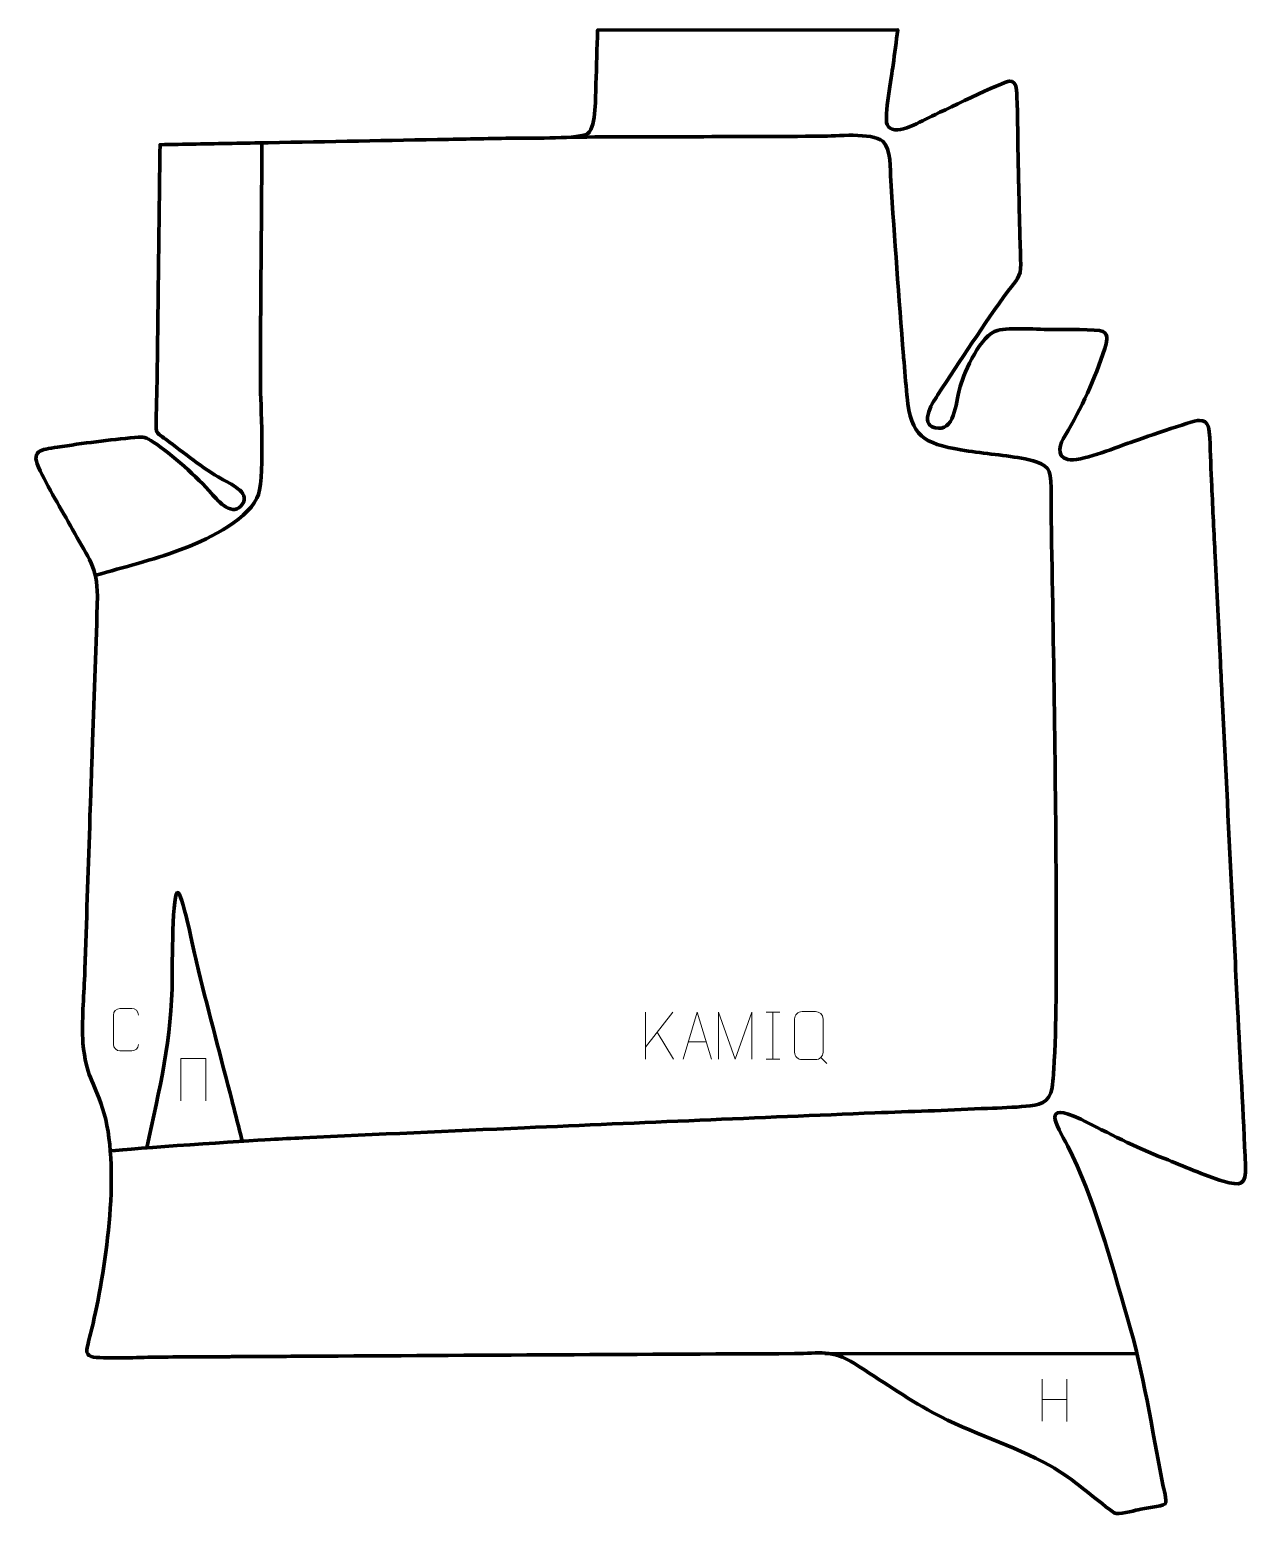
# Model space of a CAD drawing. Header units: millimetres. Extents: x 1030 to 1673, y 93 to 879.
import ezdxf

# ---------------------------------------------------------------- set-up
doc = ezdxf.new("R2010")
doc.units = ezdxf.units.MM
doc.header["$MEASUREMENT"] = 0
doc.layers.add('layer 2', color=7, linetype='Continuous')
doc.layers.add('layer 3', color=7, linetype='Continuous')

msp = doc.modelspace()

# ---------------------------------------------------------------- linework, layer by layer
at = {"layer": 'layer 2', "color": 142, "lineweight": 158}
for points, knots in [([(1152.5462, 818.8115), (1152.4275, 775.5177), (1151.7356, 732.1195), (1151.827, 688.8522), (1151.827, 688.8522), (1152.0244, 677.409), (1154.2852, 639.1005), (1149.9744, 630.8276), (1149.9744, 630.8276), (1143.2317, 617.8879), (1122.2889, 608.3524), (1109.1105, 603.423), (1109.1105, 603.423), (1094.474, 597.9923), (1079.695, 594.371), (1064.7475, 590.0932)], [0, 0, 0, 0, 0.2, 0.2, 0.2, 0.2, 0.4, 0.4, 0.4, 0.4, 0.6, 0.6, 0.6, 0.6, 1, 1, 1, 1]), ([(1316.1843, 821.8638), (1360.1946, 822.0088), (1404.2051, 822.0881), (1448.2151, 822.2995), (1448.2151, 822.2995), (1456.1469, 822.3378), (1474.9286, 824.4482), (1480.9616, 819.6312), (1480.9616, 819.6312), (1485.4252, 815.5073), (1484.7612, 804.7799), (1485.1534, 798.8377), (1485.1534, 798.8377), (1487.1927, 767.9389), (1489.347, 737.0196), (1491.8532, 706.1554), (1491.8532, 706.1554), (1491.8532, 706.1554), (1491.9301, 705.2107), (1491.9301, 705.2107), (1491.9301, 705.2107), (1492.4728, 698.5784), (1493.0426, 691.9485), (1493.6559, 685.3224), (1493.6559, 685.3224), (1493.6559, 685.3224), (1493.7434, 684.3774), (1493.7434, 684.3774), (1493.7434, 684.3774), (1495.6843, 663.4871), (1502.6292, 659.8495), (1522.1672, 656.3639), (1522.1672, 656.3639), (1532.776, 654.5485), (1543.8645, 653.7936), (1554.31, 651.9598), (1554.31, 651.9598), (1558.9342, 651.148), (1566.9211, 649.6811), (1568.9762, 644.8535), (1568.9762, 644.8535), (1570.3605, 640.388), (1569.8775, 625.1599), (1569.9524, 619.5759), (1569.9524, 619.5759), (1571.217, 551.4552), (1572.3853, 483.3367), (1572.6149, 415.2032), (1572.6149, 415.2032), (1572.6282, 411.0643), (1572.6406, 406.9254), (1572.6525, 402.7865), (1572.6525, 402.7865), (1572.7231, 378.0509), (1572.821, 353.2666), (1571.3397, 328.567), (1571.3397, 328.567), (1571.1296, 325.2397), (1570.8027, 319.4042), (1569.8379, 316.2656), (1569.8379, 316.2656), (1567.5317, 309.5472), (1560.29, 309.4947), (1554.2928, 308.9516), (1554.2928, 308.9516), (1547.4412, 308.3311), (1540.5601, 308.2181), (1533.6917, 307.9141), (1533.6917, 307.9141), (1533.6917, 307.9141), (1532.867, 307.8776), (1532.867, 307.8776), (1532.867, 307.8776), (1514.1899, 306.866), (1495.481, 306.4129), (1476.7921, 305.6446), (1476.7921, 305.6446), (1415.011, 303.0837), (1353.2318, 300.4783), (1291.4577, 297.7518), (1291.4577, 297.7518), (1252.3856, 296.0239), (1213.3136, 294.3017), (1174.2482, 292.4265), (1174.2482, 292.4265), (1168.5109, 292.1507), (1162.7763, 291.8512), (1157.0415, 291.5246), (1157.0415, 291.5246), (1144.8023, 290.8183), (1084.3501, 286.8848), (1072.4125, 285.4928)], [0, 0, 0, 0, 0.04166667, 0.04166667, 0.04166667, 0.04166667, 0.08333333, 0.08333333, 0.08333333, 0.08333333, 0.125, 0.125, 0.125, 0.125, 0.16666667, 0.16666667, 0.16666667, 0.16666667, 0.20833333, 0.20833333, 0.20833333, 0.20833333, 0.25, 0.25, 0.25, 0.25, 0.29166667, 0.29166667, 0.29166667, 0.29166667, 0.33333333, 0.33333333, 0.33333333, 0.33333333, 0.375, 0.375, 0.375, 0.375, 0.41666667, 0.41666667, 0.41666667, 0.41666667, 0.45833333, 0.45833333, 0.45833333, 0.45833333, 0.5, 0.5, 0.5, 0.5, 0.54166667, 0.54166667, 0.54166667, 0.54166667, 0.58333333, 0.58333333, 0.58333333, 0.58333333, 0.625, 0.625, 0.625, 0.625, 0.66666667, 0.66666667, 0.66666667, 0.66666667, 0.70833333, 0.70833333, 0.70833333, 0.70833333, 0.75, 0.75, 0.75, 0.75, 0.79166667, 0.79166667, 0.79166667, 0.79166667, 0.83333333, 0.83333333, 0.83333333, 0.83333333, 0.875, 0.875, 0.875, 0.875, 0.91666667, 0.91666667, 0.91666667, 0.91666667, 1, 1, 1, 1]), ([(1091.7877, 287.1377), (1098.4245, 318.4678), (1105.0171, 344.6639), (1105.1693, 377.3009), (1105.1693, 377.3009), (1105.1849, 380.6656), (1105.0124, 425.6397), (1108.422, 422.0459), (1108.422, 422.0459), (1111.0051, 419.3233), (1117.2691, 388.0021), (1119.0211, 380.9338), (1119.0211, 380.9338), (1124.7478, 357.8308), (1130.8982, 334.8335), (1136.8209, 311.7801), (1136.8209, 311.7801), (1136.8209, 311.7801), (1137.0571, 310.8601), (1137.0571, 310.8601), (1137.0571, 310.8601), (1138.7185, 304.3845), (1140.3801, 297.9088), (1142.0416, 291.4332), (1142.0416, 291.4332), (1142.0416, 291.4332), (1142.279, 290.5081), (1142.279, 290.5081)], [0, 0, 0, 0, 0.125, 0.125, 0.125, 0.125, 0.25, 0.25, 0.25, 0.25, 0.375, 0.375, 0.375, 0.375, 0.5, 0.5, 0.5, 0.5, 0.625, 0.625, 0.625, 0.625, 0.75, 0.75, 0.75, 0.75, 1, 1, 1, 1])]:
    msp.add_open_spline(points, degree=3, knots=knots, dxfattribs=at)
at = {"layer": 'layer 2', "color": 142, "lineweight": 9}
for points, knots in [([(1087.3147, 341.8963), (1087.1896, 339.8154), (1085.6874, 338.4902), (1083.7638, 338.4805), (1083.7638, 338.4805), (1081.6753, 338.4809), (1079.5867, 338.4809), (1077.4985, 338.4805), (1077.4985, 338.4805), (1075.7744, 338.3861), (1074.0081, 340.074), (1074.0181, 341.8807), (1074.0181, 341.8807), (1074.0185, 347.0486), (1074.0185, 352.2162), (1074.0181, 357.3834), (1074.0181, 357.3834), (1074.0219, 359.2984), (1075.5863, 360.8382), (1077.5141, 360.8261), (1077.5141, 360.8261), (1079.5971, 360.8261), (1081.6804, 360.8261), (1083.7638, 360.8261), (1083.7638, 360.8261), (1085.5073, 360.8579), (1087.2909, 359.5221), (1087.3147, 357.3388)], [0, 0, 0, 0, 0.125, 0.125, 0.125, 0.125, 0.25, 0.25, 0.25, 0.25, 0.375, 0.375, 0.375, 0.375, 0.5, 0.5, 0.5, 0.5, 0.625, 0.625, 0.625, 0.625, 0.75, 0.75, 0.75, 0.75, 1, 1, 1, 1]), ([(1375.3301, 333.9989), (1375.3301, 333.9989), (1382.7008, 358.9514), (1382.7008, 358.9514), (1382.7008, 358.9514), (1382.7008, 358.9514), (1390.2705, 333.9989), (1390.2705, 333.9989)], [0, 0, 0, 0, 0.33333333, 0.33333333, 0.33333333, 0.33333333, 1, 1, 1, 1]), ([(1393.9573, 333.9967), (1393.9573, 333.9967), (1393.9573, 358.9536), (1393.9573, 358.9536), (1393.9573, 358.9536), (1393.9573, 358.9536), (1402.8821, 333.9967), (1402.8821, 333.9967), (1402.8821, 333.9967), (1402.8821, 333.9967), (1411.6416, 358.9531), (1411.6416, 358.9531), (1411.6416, 358.9531), (1411.6416, 358.9531), (1411.6416, 333.9967), (1411.6416, 333.9967)], [0, 0, 0, 0, 0.2, 0.2, 0.2, 0.2, 0.4, 0.4, 0.4, 0.4, 0.6, 0.6, 0.6, 0.6, 1, 1, 1, 1]), ([(1438.2148, 359.2284), (1440.5826, 359.2284), (1442.9505, 359.2284), (1445.3184, 359.2284), (1445.3184, 359.2284), (1447.3001, 359.2646), (1449.3273, 357.7462), (1449.3544, 355.2647), (1449.3544, 355.2647), (1449.3541, 349.4142), (1449.3541, 343.5636), (1449.3544, 337.7124), (1449.3544, 337.7124), (1449.2122, 335.3472), (1447.5048, 333.841), (1445.3184, 333.83), (1445.3184, 333.83), (1442.9445, 333.8305), (1440.5707, 333.8305), (1438.1973, 333.83), (1438.1973, 333.83), (1436.2375, 333.7228), (1434.2298, 335.6412), (1434.2413, 337.6948), (1434.2413, 337.6948), (1434.2416, 343.5686), (1434.2416, 349.4421), (1434.2413, 355.3153), (1434.2413, 355.3153), (1434.2456, 357.4919), (1436.0237, 359.2421), (1438.2148, 359.2284)], [0, 0, 0, 0, 0.11111111, 0.11111111, 0.11111111, 0.11111111, 0.22222222, 0.22222222, 0.22222222, 0.22222222, 0.33333333, 0.33333333, 0.33333333, 0.33333333, 0.44444444, 0.44444444, 0.44444444, 0.44444444, 0.55555556, 0.55555556, 0.55555556, 0.55555556, 0.66666667, 0.66666667, 0.66666667, 0.66666667, 0.77777778, 0.77777778, 0.77777778, 0.77777778, 1, 1, 1, 1]), ([(1109.7413, 312.0024), (1109.7413, 312.0024), (1109.7413, 334.3519), (1109.7413, 334.3519), (1109.7413, 334.3519), (1109.7413, 334.3519), (1122.8591, 334.3519), (1122.8591, 334.3519), (1122.8591, 334.3519), (1122.8591, 334.3519), (1122.8591, 312.0024), (1122.8591, 312.0024)], [0, 0, 0, 0, 0.25, 0.25, 0.25, 0.25, 0.5, 0.5, 0.5, 0.5, 1, 1, 1, 1])]:
    msp.add_open_spline(points, degree=3, knots=knots, dxfattribs=at)
for points in [[(1355.4506, 358.9514), (1355.4506, 358.9514), (1355.4506, 333.9988), (1355.4506, 333.9988)], [(1369.8262, 358.9514), (1369.8262, 358.9514), (1355.4506, 340.3124), (1355.4506, 340.3124)], [(1419.2148, 358.9515), (1419.2148, 358.9515), (1426.3827, 358.9515), (1426.3827, 358.9515)], [(1422.7987, 358.9515), (1422.7987, 358.9515), (1422.7987, 333.9989), (1422.7987, 333.9989)], [(1370.1515, 334.0945), (1370.1515, 334.0945), (1361.6814, 348.4076), (1361.6814, 348.4076)], [(1378.0526, 343.2479), (1378.0526, 343.2479), (1387.548, 343.2479), (1387.548, 343.2479)], [(1419.2148, 333.9989), (1419.2148, 333.9989), (1426.3827, 333.9989), (1426.3827, 333.9989)], [(1448.1446, 334.928), (1448.1446, 334.928), (1451.3546, 331.7212), (1451.3546, 331.7212)], [(1565.2146, 164.6882), (1565.2146, 164.6882), (1565.2146, 142.4964), (1565.2146, 142.4964)], [(1578.3298, 164.6882), (1578.3298, 164.6882), (1578.3298, 142.3388), (1578.3298, 142.3388)], [(1565.2321, 154.0463), (1565.2321, 154.0463), (1578.3298, 154.0463), (1578.3298, 154.0463)]]:
    msp.add_open_spline(points, degree=3, dxfattribs=at)
at = {"layer": 'layer 2', "color": 142, "lineweight": 158}
msp.add_open_spline([(1450.2762, 178.4029), (1450.2762, 178.4029), (1615.7252, 178.2431), (1615.7252, 178.2431)], degree=3, dxfattribs=at)
at = {"layer": 'layer 3', "color": 242, "lineweight": 158}
msp.add_open_spline([(1098.4315, 176.4583), (1110.7987, 176.5267), (1123.1661, 176.595), (1135.5333, 176.6634), (1135.5333, 176.6634), (1135.5333, 176.6634), (1136.4846, 176.6687), (1136.4846, 176.6687), (1136.4846, 176.6687), (1140.607, 176.6914), (1144.7294, 176.7142), (1148.8518, 176.737), (1148.8518, 176.737), (1155.194, 176.7721), (1161.5362, 176.8071), (1167.8784, 176.8422), (1167.8784, 176.8422), (1256.6596, 177.3327), (1345.4542, 177.9346), (1434.2346, 178.263), (1434.2346, 178.263), (1447.8069, 178.3129), (1453.7004, 180.6753), (1465.9999, 172.9808), (1465.9999, 172.9808), (1480.0423, 164.1959), (1492.8478, 154.9674), (1507.5397, 147.0033), (1507.5397, 147.0033), (1527.8389, 136.1355), (1549.3364, 129.969), (1569.2844, 119.081), (1569.2844, 119.081), (1582.6143, 111.3732), (1591.2644, 102.7855), (1603.3282, 94.0388), (1603.3282, 94.0388), (1605.32, 92.75), (1613.4983, 95.1092), (1615.909, 95.6637), (1615.909, 95.6637), (1619.3207, 96.4483), (1628.2305, 97.3604), (1630.2504, 98.7824), (1630.2504, 98.7824), (1631.3683, 100.139), (1629.3647, 107.2032), (1629.0131, 108.9464), (1629.0131, 108.9464), (1623.1548, 139.0839), (1618.8504, 167.8604), (1610.2142, 197.5466), (1610.2142, 197.5466), (1601.4253, 226.9195), (1592.6342, 260.9401), (1578.7821, 288.0881), (1578.7821, 288.0881), (1572.381, 299.8152), (1564.6124, 312.1175), (1585.582, 302.2592), (1585.582, 302.2592), (1600.5588, 294.747), (1614.1411, 287.6043), (1629.8523, 281.4562), (1629.8523, 281.4562), (1639.8847, 277.5884), (1650.71, 272.5628), (1660.8335, 269.5321), (1660.8335, 269.5321), (1670.3461, 266.7571), (1673.1374, 267.4329), (1672.7213, 277.4185), (1672.7213, 277.4185), (1671.5587, 305.3218), (1669.9177, 333.3546), (1668.5304, 361.2652), (1668.5304, 361.2652), (1667.6339, 379.3418), (1666.7375, 397.4185), (1665.8412, 415.4951), (1665.8412, 415.4951), (1664.0327, 451.9654), (1662.2242, 488.4358), (1660.4158, 524.9063), (1660.4158, 524.9063), (1660.1013, 531.2489), (1659.7867, 537.5916), (1659.4722, 543.9342), (1659.4722, 543.9342), (1658.5444, 562.6452), (1657.6166, 581.3561), (1656.6887, 600.0669), (1656.6887, 600.0669), (1656.0754, 612.4354), (1655.4622, 624.8039), (1654.8487, 637.1725), (1654.8487, 637.1725), (1654.43, 645.6135), (1654.2908, 654.3297), (1653.7835, 662.6809), (1653.7835, 662.6809), (1653.5249, 666.9398), (1653.6271, 672.0326), (1648.2692, 671.9596), (1648.2692, 671.9596), (1644.4151, 671.9071), (1616.5327, 661.8997), (1610.6015, 659.8519), (1610.6015, 659.8519), (1603.2604, 657.3283), (1585.1284, 649.8094), (1578.7733, 651.223), (1578.7733, 651.223), (1571.9411, 653.2804), (1574.7567, 659.7395), (1577.3223, 663.9902), (1577.3223, 663.9902), (1586.0462, 678.4441), (1593.1862, 693.9205), (1598.2614, 710.0414), (1598.2614, 710.0414), (1599.1561, 713.1658), (1600.7002, 717.2263), (1597.3579, 719.0728), (1597.3579, 719.0728), (1594.4352, 720.3134), (1575.7629, 719.9592), (1571.1901, 720.0087), (1571.1901, 720.0087), (1563.681, 720.1166), (1547.8837, 721.1797), (1541.6048, 719.6081), (1541.6048, 719.6081), (1532.6407, 717.3646), (1524.4351, 698.0564), (1521.7814, 689.8884), (1521.7814, 689.8884), (1519.7308, 683.4485), (1519.4823, 667.3014), (1510.4076, 667.8515), (1510.4076, 667.8515), (1499.4098, 668.5181), (1506.6963, 680.5428), (1509.871, 685.3177), (1509.871, 685.3177), (1522.1862, 703.8549), (1534.105, 722.6042), (1547.2648, 740.5682), (1547.2648, 740.5682), (1551.3722, 746.1156), (1554.0651, 747.5576), (1553.8593, 754.7056), (1553.8593, 754.7056), (1553.5028, 767.0907), (1553.1795, 779.4245), (1552.8984, 791.8121), (1552.8984, 791.8121), (1552.8256, 795.0006), (1552.7529, 798.1892), (1552.6801, 801.3778), (1552.6801, 801.3778), (1552.6073, 804.5663), (1552.5346, 807.7547), (1552.4618, 810.9433), (1552.4618, 810.9433), (1552.2271, 821.2233), (1552.3581, 831.9851), (1551.8766, 842.1595), (1551.8766, 842.1595), (1551.7176, 845.519), (1552.2211, 851.4041), (1547.8725, 851.4528), (1547.8725, 851.4528), (1545.2102, 851.4827), (1510.9385, 834.8464), (1505.4386, 832.2413), (1505.4386, 832.2413), (1500.69, 830.0021), (1486.0894, 821.2315), (1483.1838, 828.5232), (1483.1838, 828.5232), (1481.6184, 832.4515), (1485.5782, 854.3558), (1486.3571, 859.9623), (1486.3571, 859.9623), (1487.192, 866.1945), (1488.0269, 872.4267), (1488.8617, 878.659), (1488.8617, 878.659), (1488.8617, 878.659), (1330.1179, 878.4825), (1330.1179, 878.4825), (1330.1179, 878.4825), (1329.7907, 869.0097), (1329.5551, 859.5345), (1329.1921, 850.063), (1329.1921, 850.063), (1328.9496, 843.7344), (1329.4264, 827.9125), (1325.0055, 823.783), (1325.0055, 823.783), (1321.7954, 820.7846), (1294.452, 821.3931), (1288.5226, 821.3478), (1288.5226, 821.3478), (1276.1225, 821.1165), (1263.7224, 820.8852), (1251.3223, 820.6539), (1251.3223, 820.6539), (1219.5272, 820.0609), (1187.732, 819.4678), (1155.937, 818.8748), (1155.937, 818.8748), (1149.5779, 818.7561), (1143.2189, 818.6375), (1136.8598, 818.5189), (1136.8598, 818.5189), (1130.5009, 818.4003), (1124.1418, 818.2817), (1117.7828, 818.1631), (1117.7828, 818.1631), (1111.4237, 818.0444), (1105.0648, 817.9258), (1098.7057, 817.8073), (1098.7057, 817.8073), (1098.7057, 817.8073), (1098.6938, 816.857), (1098.6938, 816.857), (1098.6938, 816.857), (1098.6107, 810.205), (1098.5275, 803.553), (1098.4443, 796.901), (1098.4443, 796.901), (1098.2106, 778.212), (1097.977, 759.5231), (1097.7434, 740.8342), (1097.7434, 740.8342), (1097.6682, 734.8157), (1097.5929, 728.7973), (1097.5177, 722.7788), (1097.5177, 722.7788), (1097.3479, 710.144), (1097.228, 697.4612), (1096.9685, 684.8323), (1096.9685, 684.8323), (1096.8836, 680.6956), (1096.3527, 669.7388), (1096.8929, 666.2325), (1096.8929, 666.2325), (1097.0486, 665.2221), (1100.9975, 662.4906), (1101.9325, 661.8006), (1101.9325, 661.8006), (1111.1479, 654.9996), (1121.429, 646.559), (1131.2385, 641.0078), (1131.2385, 641.0078), (1135.5028, 638.6373), (1146.4493, 634.0667), (1142.3605, 627.7573), (1142.3605, 627.7573), (1137.4977, 620.2536), (1129.4784, 629.1551), (1126.001, 633.246), (1126.001, 633.246), (1118.7674, 641.6263), (1104.5502, 654.411), (1095.3426, 660.3457), (1095.3426, 660.3457), (1090.5937, 663.4066), (1090.6973, 663.3926), (1085.3741, 662.9338), (1085.3741, 662.9338), (1072.1237, 661.7917), (1057.713, 659.8095), (1044.5008, 657.8667), (1044.5008, 657.8667), (1035.3299, 656.4138), (1029.7893, 656.2163), (1035.248, 645.3127), (1035.248, 645.3127), (1040.7954, 634.2317), (1047.5966, 623.045), (1053.6276, 612.1336), (1053.6276, 612.1336), (1060.5386, 599.5667), (1065.6228, 594.0916), (1065.5806, 579.0099), (1065.5806, 579.0099), (1065.0009, 553.3705), (1063.8612, 527.6783), (1062.9967, 502.0401), (1062.9967, 502.0401), (1062.9967, 502.0401), (1062.9329, 500.1389), (1062.9329, 500.1389), (1062.9329, 500.1389), (1062.561, 489.0483), (1062.1893, 477.9577), (1061.8174, 466.8671), (1061.8174, 466.8671), (1060.9673, 441.5173), (1060.1173, 416.1674), (1059.2673, 390.8175), (1059.2673, 390.8175), (1059.1292, 386.6981), (1058.991, 382.5787), (1058.8529, 378.4593), (1058.8529, 378.4593), (1058.4251, 366.5477), (1057.2142, 354.4027), (1057.9107, 342.5009), (1057.9107, 342.5009), (1059.7746, 324.3002), (1063.2013, 323.6328), (1068.311, 307.9835), (1068.311, 307.9835), (1078.1365, 277.8916), (1070.2959, 225.0934), (1063.2657, 194.2376), (1063.2657, 194.2376), (1062.4271, 190.616), (1061.5391, 187.019), (1060.6148, 183.4186), (1060.6148, 183.4186), (1060.6148, 183.4186), (1060.2965, 182.1951), (1060.2965, 182.1951), (1060.2965, 182.1951), (1058.9066, 176.8693), (1061.8963, 176.3915), (1066.9209, 176.1551), (1066.9209, 176.1551), (1076.48, 175.7054), (1088.0898, 176.3188), (1097.8552, 176.451), (1097.8552, 176.451), (1097.8552, 176.451), (1098.4315, 176.4583), (1098.4315, 176.4583)], degree=3, knots=[0, 0, 0, 0, 0.01162791, 0.01162791, 0.01162791, 0.01162791, 0.02325581, 0.02325581, 0.02325581, 0.02325581, 0.03488372, 0.03488372, 0.03488372, 0.03488372, 0.04651163, 0.04651163, 0.04651163, 0.04651163, 0.05813953, 0.05813953, 0.05813953, 0.05813953, 0.06976744, 0.06976744, 0.06976744, 0.06976744, 0.08139535, 0.08139535, 0.08139535, 0.08139535, 0.09302326, 0.09302326, 0.09302326, 0.09302326, 0.10465116, 0.10465116, 0.10465116, 0.10465116, 0.11627907, 0.11627907, 0.11627907, 0.11627907, 0.12790698, 0.12790698, 0.12790698, 0.12790698, 0.13953488, 0.13953488, 0.13953488, 0.13953488, 0.15116279, 0.15116279, 0.15116279, 0.15116279, 0.1627907, 0.1627907, 0.1627907, 0.1627907, 0.1744186, 0.1744186, 0.1744186, 0.1744186, 0.18604651, 0.18604651, 0.18604651, 0.18604651, 0.19767442, 0.19767442, 0.19767442, 0.19767442, 0.20930233, 0.20930233, 0.20930233, 0.20930233, 0.22093023, 0.22093023, 0.22093023, 0.22093023, 0.23255814, 0.23255814, 0.23255814, 0.23255814, 0.24418605, 0.24418605, 0.24418605, 0.24418605, 0.25581395, 0.25581395, 0.25581395, 0.25581395, 0.26744186, 0.26744186, 0.26744186, 0.26744186, 0.27906977, 0.27906977, 0.27906977, 0.27906977, 0.29069767, 0.29069767, 0.29069767, 0.29069767, 0.30232558, 0.30232558, 0.30232558, 0.30232558, 0.31395349, 0.31395349, 0.31395349, 0.31395349, 0.3255814, 0.3255814, 0.3255814, 0.3255814, 0.3372093, 0.3372093, 0.3372093, 0.3372093, 0.34883721, 0.34883721, 0.34883721, 0.34883721, 0.36046512, 0.36046512, 0.36046512, 0.36046512, 0.37209302, 0.37209302, 0.37209302, 0.37209302, 0.38372093, 0.38372093, 0.38372093, 0.38372093, 0.39534884, 0.39534884, 0.39534884, 0.39534884, 0.40697674, 0.40697674, 0.40697674, 0.40697674, 0.41860465, 0.41860465, 0.41860465, 0.41860465, 0.43023256, 0.43023256, 0.43023256, 0.43023256, 0.44186047, 0.44186047, 0.44186047, 0.44186047, 0.45348837, 0.45348837, 0.45348837, 0.45348837, 0.46511628, 0.46511628, 0.46511628, 0.46511628, 0.47674419, 0.47674419, 0.47674419, 0.47674419, 0.48837209, 0.48837209, 0.48837209, 0.48837209, 0.5, 0.5, 0.5, 0.5, 0.51162791, 0.51162791, 0.51162791, 0.51162791, 0.52325581, 0.52325581, 0.52325581, 0.52325581, 0.53488372, 0.53488372, 0.53488372, 0.53488372, 0.54651163, 0.54651163, 0.54651163, 0.54651163, 0.55813953, 0.55813953, 0.55813953, 0.55813953, 0.56976744, 0.56976744, 0.56976744, 0.56976744, 0.58139535, 0.58139535, 0.58139535, 0.58139535, 0.59302326, 0.59302326, 0.59302326, 0.59302326, 0.60465116, 0.60465116, 0.60465116, 0.60465116, 0.61627907, 0.61627907, 0.61627907, 0.61627907, 0.62790698, 0.62790698, 0.62790698, 0.62790698, 0.63953488, 0.63953488, 0.63953488, 0.63953488, 0.65116279, 0.65116279, 0.65116279, 0.65116279, 0.6627907, 0.6627907, 0.6627907, 0.6627907, 0.6744186, 0.6744186, 0.6744186, 0.6744186, 0.68604651, 0.68604651, 0.68604651, 0.68604651, 0.69767442, 0.69767442, 0.69767442, 0.69767442, 0.70930233, 0.70930233, 0.70930233, 0.70930233, 0.72093023, 0.72093023, 0.72093023, 0.72093023, 0.73255814, 0.73255814, 0.73255814, 0.73255814, 0.74418605, 0.74418605, 0.74418605, 0.74418605, 0.75581395, 0.75581395, 0.75581395, 0.75581395, 0.76744186, 0.76744186, 0.76744186, 0.76744186, 0.77906977, 0.77906977, 0.77906977, 0.77906977, 0.79069767, 0.79069767, 0.79069767, 0.79069767, 0.80232558, 0.80232558, 0.80232558, 0.80232558, 0.81395349, 0.81395349, 0.81395349, 0.81395349, 0.8255814, 0.8255814, 0.8255814, 0.8255814, 0.8372093, 0.8372093, 0.8372093, 0.8372093, 0.84883721, 0.84883721, 0.84883721, 0.84883721, 0.86046512, 0.86046512, 0.86046512, 0.86046512, 0.87209302, 0.87209302, 0.87209302, 0.87209302, 0.88372093, 0.88372093, 0.88372093, 0.88372093, 0.89534884, 0.89534884, 0.89534884, 0.89534884, 0.90697674, 0.90697674, 0.90697674, 0.90697674, 0.91860465, 0.91860465, 0.91860465, 0.91860465, 0.93023256, 0.93023256, 0.93023256, 0.93023256, 0.94186047, 0.94186047, 0.94186047, 0.94186047, 0.95348837, 0.95348837, 0.95348837, 0.95348837, 0.96511628, 0.96511628, 0.96511628, 0.96511628, 0.97674419, 0.97674419, 0.97674419, 0.97674419, 1, 1, 1, 1], dxfattribs=at)

doc.saveas('drawing.dxf')
